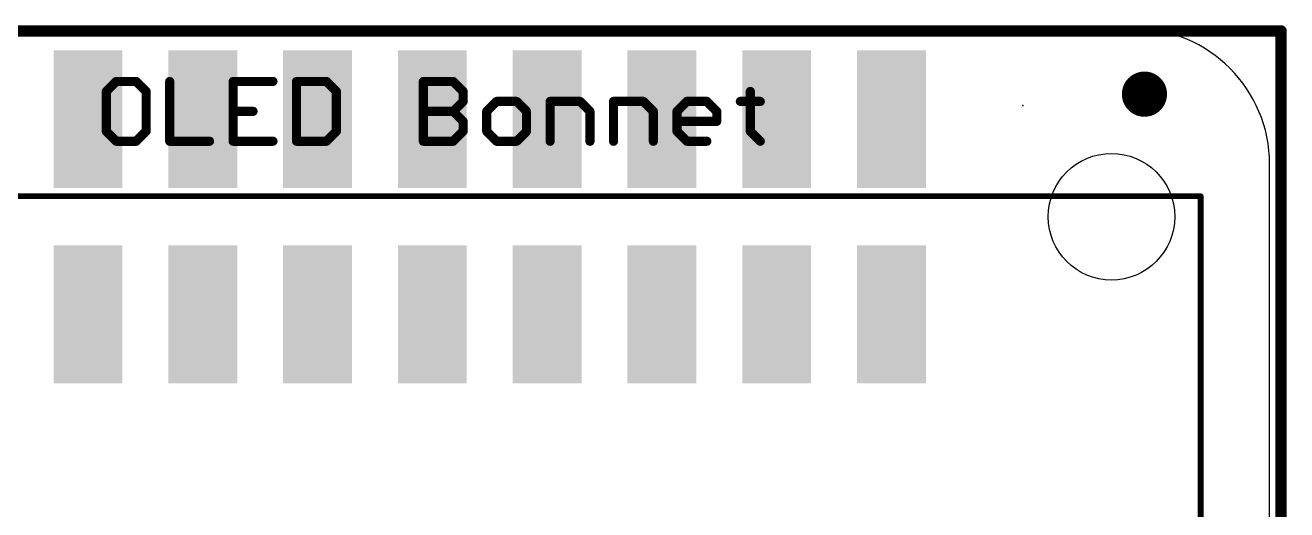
# Model space of a CAD drawing. Extents: x -0.1 to 65.4, y -0.8 to 30.7.
# Drawn here: x 37.48 to 65.41, y 20.02 to 30.73 of the extents above; entities that cross this region are included whole.
import ezdxf

# ---------------------------------------------------------------- set-up
doc = ezdxf.new("R2010")
doc.units = 0
for name, color, linetype in [('16', 5, 'CONTINUOUS'), ('20', 53, 'CONTINUOUS'), ('21', 40, 'CONTINUOUS'), ('24', 53, 'CONTINUOUS')]:
    doc.layers.add(name, color=color, linetype=linetype)

# ---------------------------------------------------------------- blocks, each defined once
blk = doc.blocks.new('RECT')
blk.add_solid([(-0.5, -0.5), (0.5, -0.5), (-0.5, 0.5), (0.5, 0.5)])
blk = doc.blocks.new('PIE')
at = {"const_width": 0.5}
blk.add_lwpolyline([(0, -0.25, 1), (0, 0.25, 1), (0, -0.25)], format="xyb", dxfattribs=at)

msp = doc.modelspace()

# ---------------------------------------------------------------- linework, layer by layer
at = {"layer": '16', "const_width": 0.254}
for points in [[(65.278, 30.607), (0, 30.607)], [(65.278, 0), (65.278, 30.607)]]:
    msp.add_lwpolyline(points, dxfattribs=at)
at = {"layer": '16', "const_width": 0.127}
for points in [[(65.3415, 30.607, 1), (65.2145, 30.607)], [(65.278, 30.5435, 1), (65.278, 30.6705)]]:
    msp.add_lwpolyline(points, format="xyb", dxfattribs=at)
at = {"layer": '20'}
for p, q in [((62.0254, 30.6604), (3.0254, 30.6604)), ((65.0254, 3), (65.0254, 27.6604))]:
    msp.add_line(p, q, dxfattribs=at)
msp.add_circle((61.5254, 26.5), 1.4, dxfattribs=at)
msp.add_arc((62.0254, 27.6604), 3, 0, 90, dxfattribs=at)
at = {"layer": '21'}
for points, const_width in [([(39.33, 29.2702, 1), (39.2283, 29.2702)], 0.1016), ([(39.2432, 29.3061, 1), (39.3151, 29.2343)], 0.1016), ([(39.4995, 29.5413, 1), (39.4995, 29.4397)], 0.1016), ([(39.5354, 29.4546, 1), (39.4635, 29.5264)], 0.1016), ([(39.976, 29.5264, 1), (39.9042, 29.4546)], 0.1016), ([(39.9401, 29.4397, 1), (39.9401, 29.5413)], 0.1016), ([(40.2112, 29.2702, 1), (40.1096, 29.2702)], 0.1016), ([(40.1245, 29.2343, 1), (40.1964, 29.3061)], 0.1016), ([(40.7332, 29.4905, 1), (40.6316, 29.4905)], 0.1016), ([(42.0857, 29.5413, 1), (42.0857, 29.4397)], 0.1016), ([(42.1365, 29.4905, 1), (42.0349, 29.4905)], 0.1016), ([(42.967, 29.4397, 1), (42.967, 29.5413)], 0.1016), ([(43.5398, 29.4905, 1), (43.4382, 29.4905)], 0.1016), ([(43.489, 29.5413, 1), (43.489, 29.4397)], 0.1016), ([(44.1859, 29.5264, 1), (44.114, 29.4546)], 0.1016), ([(44.1499, 29.4397, 1), (44.1499, 29.5413)], 0.1016), ([(44.4211, 29.2702, 1), (44.3195, 29.2702)], 0.1016), ([(44.3343, 29.2343, 1), (44.4062, 29.3061)], 0.1016), ([(46.3463, 29.4905, 1), (46.2447, 29.4905)], 0.1016), ([(46.2955, 29.5413, 1), (46.2955, 29.4397)], 0.1016), ([(46.9924, 29.5264, 1), (46.9206, 29.4546)], 0.1016), ([(46.9565, 29.4397, 1), (46.9565, 29.5413)], 0.1016), ([(47.2276, 29.2702, 1), (47.126, 29.2702)], 0.1016), ([(47.1409, 29.2343, 1), (47.2127, 29.3061)], 0.1016), ([(53.5831, 29.2702, 1), (53.4815, 29.2702)], 0.1016), ([(47.126, 29.0499, 1), (47.2276, 29.0499)], 0.1016), ([(47.2127, 29.014, 1), (47.1409, 29.0858)], 0.1016), ([(47.9191, 29.1007, 1), (47.9191, 28.9991)], 0.1016), ([(47.9551, 29.014, 1), (47.8832, 29.0858)], 0.1016), ([(48.3957, 29.0858, 1), (48.3239, 29.014)], 0.1016), ([(48.3598, 28.9991, 1), (48.3598, 29.1007)], 0.1016), ([(49.1529, 29.0499, 1), (49.0513, 29.0499)], 0.1016), ([(49.1021, 29.1007, 1), (49.1021, 28.9991)], 0.1016), ([(49.799, 29.0858, 1), (49.7271, 29.014)], 0.1016), ([(49.7631, 28.9991, 1), (49.7631, 29.1007)], 0.1016), ([(50.5562, 29.0499, 1), (50.4546, 29.0499)], 0.1016), ([(50.5054, 29.1007, 1), (50.5054, 28.9991)], 0.1016), ([(51.2023, 29.0858, 1), (51.1304, 29.014)], 0.1016), ([(51.1663, 28.9991, 1), (51.1663, 29.1007)], 0.1016), ([(52.129, 29.1007, 1), (52.129, 28.9991)], 0.1016), ([(52.1649, 29.014, 1), (52.0931, 29.0858)], 0.1016), ([(52.6055, 29.0858, 1), (52.5337, 29.014)], 0.1016), ([(52.5696, 28.9991, 1), (52.5696, 29.1007)], 0.1016), ([(53.3119, 29.1007, 1), (53.3119, 28.9991)], 0.1016), ([(53.7526, 28.9991, 1), (53.7526, 29.1007)], 0.1016), ([(42.0857, 28.8804, 1), (42.0857, 28.7788)], 0.1016), ([(42.5263, 28.7788, 1), (42.5263, 28.8804)], 0.1016), ([(46.2955, 28.8804, 1), (46.2955, 28.7788)], 0.1016), ([(46.9924, 28.8655, 1), (46.9206, 28.7936)], 0.1016), ([(46.9206, 28.8655, 1), (46.9924, 28.7936)], 0.1016), ([(46.9565, 28.7788, 1), (46.9565, 28.8804)], 0.1016), ([(47.7496, 28.8296, 1), (47.648, 28.8296)], 0.1016), ([(47.6629, 28.8655, 1), (47.7347, 28.7936)], 0.1016), ([(48.6309, 28.8296, 1), (48.5293, 28.8296)], 0.1016), ([(48.5442, 28.7936, 1), (48.616, 28.8655)], 0.1016), ([(50.0342, 28.8296, 1), (49.9326, 28.8296)], 0.1016), ([(49.9475, 28.7936, 1), (50.0193, 28.8655)], 0.1016), ([(51.4375, 28.8296, 1), (51.3359, 28.8296)], 0.1016), ([(51.3507, 28.7936, 1), (51.4226, 28.8655)], 0.1016), ([(51.8727, 28.8655, 1), (51.9446, 28.7936)], 0.1016), ([(51.9595, 28.8296, 1), (51.8579, 28.8296)], 0.1016), ([(52.8407, 28.8296, 1), (52.7391, 28.8296)], 0.1016), ([(52.754, 28.7936, 1), (52.8259, 28.8655)], 0.1016), ([(39.3151, 28.4248, 1), (39.2432, 28.353)], 0.1016), ([(40.1964, 28.353, 1), (40.1245, 28.4248)], 0.1016), ([(44.4062, 28.353, 1), (44.3343, 28.4248)], 0.1016), ([(47.2276, 28.6092, 1), (47.126, 28.6092)], 0.1016), ([(47.1409, 28.5733, 1), (47.2127, 28.6452)], 0.1016), ([(47.2127, 28.353, 1), (47.1409, 28.4248)], 0.1016), ([(47.7347, 28.4248, 1), (47.6629, 28.353)], 0.1016), ([(48.616, 28.353, 1), (48.5442, 28.4248)], 0.1016), ([(51.9446, 28.4248, 1), (51.8727, 28.353)], 0.1016), ([(51.9087, 28.66, 1), (51.9087, 28.5584)], 0.1016), ([(52.7391, 28.6092, 1), (52.8407, 28.6092)], 0.1016), ([(52.7899, 28.5584, 1), (52.7899, 28.66)], 0.1016), ([(53.5682, 28.4248, 1), (53.4963, 28.353)], 0.1016), ([(39.2283, 28.3889, 1), (39.33, 28.3889)], 0.1016), ([(39.4995, 28.2194, 1), (39.4995, 28.1178)], 0.1016), ([(39.4635, 28.1327, 1), (39.5354, 28.2045)], 0.1016), ([(39.9042, 28.2045, 1), (39.976, 28.1327)], 0.1016), ([(39.9401, 28.1178, 1), (39.9401, 28.2194)], 0.1016), ([(40.1096, 28.3889, 1), (40.2112, 28.3889)], 0.1016), ([(40.6824, 28.2194, 1), (40.6824, 28.1178)], 0.1016), ([(40.6316, 28.1686, 1), (40.7332, 28.1686)], 0.1016), ([(41.5637, 28.1178, 1), (41.5637, 28.2194)], 0.1016), ([(42.0857, 28.2194, 1), (42.0857, 28.1178)], 0.1016), ([(42.0349, 28.1686, 1), (42.1365, 28.1686)], 0.1016), ([(42.967, 28.1178, 1), (42.967, 28.2194)], 0.1016), ([(43.489, 28.2194, 1), (43.489, 28.1178)], 0.1016), ([(43.4382, 28.1686, 1), (43.5398, 28.1686)], 0.1016), ([(44.114, 28.2045, 1), (44.1859, 28.1327)], 0.1016), ([(44.1499, 28.1178, 1), (44.1499, 28.2194)], 0.1016), ([(44.3195, 28.3889, 1), (44.4211, 28.3889)], 0.1016), ([(46.2955, 28.2194, 1), (46.2955, 28.1178)], 0.1016), ([(46.2447, 28.1686, 1), (46.3463, 28.1686)], 0.1016), ([(46.9206, 28.2045, 1), (46.9924, 28.1327)], 0.1016), ([(46.9565, 28.1178, 1), (46.9565, 28.2194)], 0.1016), ([(47.126, 28.3889, 1), (47.2276, 28.3889)], 0.1016), ([(47.648, 28.3889, 1), (47.7496, 28.3889)], 0.1016), ([(47.9191, 28.2194, 1), (47.9191, 28.1178)], 0.1016), ([(47.8832, 28.1327, 1), (47.9551, 28.2045)], 0.1016), ([(48.3239, 28.2045, 1), (48.3957, 28.1327)], 0.1016), ([(48.3598, 28.1178, 1), (48.3598, 28.2194)], 0.1016), ([(48.5293, 28.3889, 1), (48.6309, 28.3889)], 0.1016), ([(49.0513, 28.1686, 1), (49.1529, 28.1686)], 0.1016), ([(49.9326, 28.1686, 1), (50.0342, 28.1686)], 0.1016), ([(50.4546, 28.1686, 1), (50.5562, 28.1686)], 0.1016), ([(51.3359, 28.1686, 1), (51.4375, 28.1686)], 0.1016), ([(51.8579, 28.3889, 1), (51.9595, 28.3889)], 0.1016), ([(52.129, 28.2194, 1), (52.129, 28.1178)], 0.1016), ([(52.0931, 28.1327, 1), (52.1649, 28.2045)], 0.1016), ([(52.5696, 28.1178, 1), (52.5696, 28.2194)], 0.1016), ([(53.4815, 28.3889, 1), (53.5831, 28.3889)], 0.1016), ([(53.7167, 28.1327, 1), (53.7885, 28.2045)], 0.1016), ([(63.5318, 26.952, 1), (63.4682, 26.952)], 0.0635), ([(63.5, 26.9203, 1), (63.5, 26.9838)], 0.0635)]:
    msp.add_lwpolyline(points, format="xyb", dxfattribs=dict(at, const_width=const_width))
for points, const_width in [([(39.4995, 29.4905), (39.2792, 29.2702)], 0.2032), ([(39.2792, 29.2702), (39.2792, 28.3889)], 0.2032), ([(39.9401, 29.4905), (39.4995, 29.4905)], 0.2032), ([(40.1604, 29.2702), (39.9401, 29.4905)], 0.2032), ([(40.1604, 28.3889), (40.1604, 29.2702)], 0.2032), ([(40.6824, 29.4905), (40.6824, 28.1686)], 0.2032), ([(42.967, 29.4905), (42.0857, 29.4905)], 0.2032), ([(42.0857, 29.4905), (42.0857, 28.1686)], 0.2032), ([(43.489, 29.4905), (43.489, 28.1686)], 0.2032), ([(44.1499, 29.4905), (43.489, 29.4905)], 0.2032), ([(44.3703, 29.2702), (44.1499, 29.4905)], 0.2032), ([(44.3703, 28.3889), (44.3703, 29.2702)], 0.2032), ([(46.2955, 28.1686), (46.2955, 29.4905)], 0.2032), ([(46.2955, 29.4905), (46.9565, 29.4905)], 0.2032), ([(46.9565, 29.4905), (47.1768, 29.2702)], 0.2032), ([(47.1768, 29.2702), (47.1768, 29.0499)], 0.2032), ([(53.5323, 29.2702), (53.5323, 28.3889)], 0.2032), ([(47.1768, 29.0499), (46.9565, 28.8296)], 0.2032), ([(47.9191, 29.0499), (47.6988, 28.8296)], 0.2032), ([(48.3598, 29.0499), (47.9191, 29.0499)], 0.2032), ([(48.5801, 28.8296), (48.3598, 29.0499)], 0.2032), ([(49.1021, 28.1686), (49.1021, 29.0499)], 0.2032), ([(49.1021, 29.0499), (49.7631, 29.0499)], 0.2032), ([(49.7631, 29.0499), (49.9834, 28.8296)], 0.2032), ([(50.5054, 28.1686), (50.5054, 29.0499)], 0.2032), ([(50.5054, 29.0499), (51.1663, 29.0499)], 0.2032), ([(51.1663, 29.0499), (51.3867, 28.8296)], 0.2032), ([(51.9087, 28.8296), (52.129, 29.0499)], 0.2032), ([(52.129, 29.0499), (52.5696, 29.0499)], 0.2032), ([(52.5696, 29.0499), (52.7899, 28.8296)], 0.2032), ([(53.3119, 29.0499), (53.7526, 29.0499)], 0.2032), ([(42.0857, 28.8296), (42.5263, 28.8296)], 0.2032), ([(46.2955, 28.8296), (46.9565, 28.8296)], 0.2032), ([(46.9565, 28.8296), (47.1768, 28.6092)], 0.2032), ([(47.6988, 28.8296), (47.6988, 28.3889)], 0.2032), ([(48.5801, 28.3889), (48.5801, 28.8296)], 0.2032), ([(49.9834, 28.8296), (49.9834, 28.1686)], 0.2032), ([(51.3867, 28.8296), (51.3867, 28.1686)], 0.2032), ([(51.9087, 28.3889), (51.9087, 28.8296)], 0.2032), ([(52.7899, 28.8296), (52.7899, 28.6092)], 0.2032), ([(39.2792, 28.3889), (39.4995, 28.1686)], 0.2032), ([(39.9401, 28.1686), (40.1604, 28.3889)], 0.2032), ([(44.1499, 28.1686), (44.3703, 28.3889)], 0.2032), ([(47.1768, 28.3889), (46.9565, 28.1686)], 0.2032), ([(47.1768, 28.6092), (47.1768, 28.3889)], 0.2032), ([(47.6988, 28.3889), (47.9191, 28.1686)], 0.2032), ([(48.3598, 28.1686), (48.5801, 28.3889)], 0.2032), ([(52.7899, 28.6092), (51.9087, 28.6092)], 0.2032), ([(52.129, 28.1686), (51.9087, 28.3889)], 0.2032), ([(53.5323, 28.3889), (53.7526, 28.1686)], 0.2032), ([(39.4995, 28.1686), (39.9401, 28.1686)], 0.2032), ([(40.6824, 28.1686), (41.5637, 28.1686)], 0.2032), ([(42.0857, 28.1686), (42.967, 28.1686)], 0.2032), ([(43.489, 28.1686), (44.1499, 28.1686)], 0.2032), ([(46.9565, 28.1686), (46.2955, 28.1686)], 0.2032), ([(47.9191, 28.1686), (48.3598, 28.1686)], 0.2032), ([(52.5696, 28.1686), (52.129, 28.1686)], 0.2032), ([(1.5, 26.952), (63.5, 26.952)], 0.127), ([(63.5, 26.952), (63.5, 2.952)], 0.127)]:
    msp.add_lwpolyline(points, dxfattribs=dict(at, const_width=const_width))
at = {"layer": '24'}
msp.add_point((59.563, 28.956), dxfattribs=at)

# ---------------------------------------------------------------- block references
at = {"layer": '16', "xscale": 3.048, "yscale": 1.524}
for p, rotation in [((38.875, 28.6574), 270), ((41.415, 28.6574), 270), ((43.955, 28.6574), 270), ((46.495, 28.6574), 270), ((49.035, 28.6574), 270), ((51.575, 28.6574), 270), ((54.115, 28.6574), 270), ((56.655, 28.6574), 270), ((38.875, 24.3394), 90), ((41.415, 24.3394), 90), ((43.955, 24.3394), 90), ((46.495, 24.3394), 90), ((49.035, 24.3394), 90), ((51.575, 24.3394), 90), ((54.115, 24.3394), 90), ((56.655, 24.3394), 90)]:
    msp.add_blockref('RECT', p, dxfattribs=dict(at, rotation=rotation))
at = {"layer": '16'}
msp.add_blockref('PIE', (62.2554, 29.21), dxfattribs=at)

doc.saveas('drawing.dxf')
